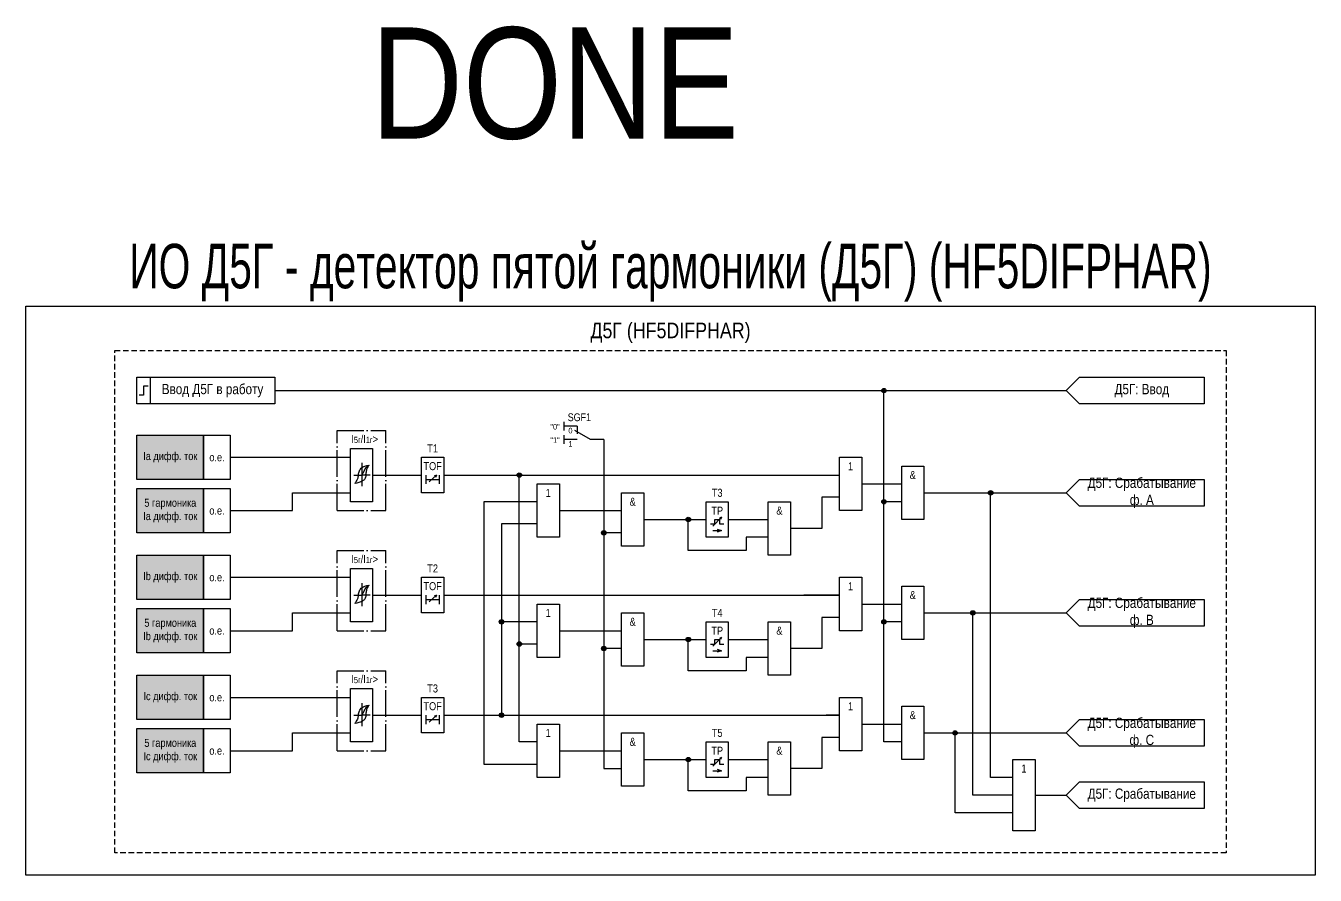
# Model space of a CAD drawing. Header units: millimetres. Extents: x 0 to 2482, y -317 to 171.
# Drawn here: x 1357 to 1647, y -28 to 163.1 of the extents above; entities that cross this region are included whole.
import ezdxf
from ezdxf.enums import TextEntityAlignment as Align

# ---------------------------------------------------------------- set-up
doc = ezdxf.new("R2010")
doc.units = ezdxf.units.MM
doc.linetypes.add('ACAD_ISO04W100', pattern=[30, 24, -3, 0, -3])
doc.linetypes.add('штриховая2', pattern=[0.375, 0.25, -0.125])
doc.layers.add('Основная', color=7, linetype='Continuous')
doc.styles.add('1.8_Gost_RD', font='ARIALN.TTF', dxfattribs={"height": 1.8})
doc.styles.add('2.5_Gost_RD', font='ARIALN.TTF', dxfattribs={"height": 2.5})
doc.styles.add('3.5_Gost_RD', font='ARIALN.TTF', dxfattribs={"height": 3.5})
doc.styles.add('Вывод', font='ARIALN.TTF', dxfattribs={"height": 2.5})
doc.styles.add('Компонент', font='ARIALN.TTF', dxfattribs={"height": 3.5})

# ---------------------------------------------------------------- blocks, each defined once
blk = doc.blocks.new('*U898')
at = {"layer": 'Основная', "linetype": 'ACAD_ISO04W100', "ltscale": 0.25}
for p, q in [((0, 0), (11, 0)), ((0, -18), (0, 0)), ((11, -18), (11, 0)), ((0, -18), (11, -18))]:
    blk.add_line(p, q, dxfattribs=at)
at = {"layer": 'Основная', "style": 'Компонент'}
blk.add_attdef('ОУ', text='', height=3.5, dxfattribs=at).set_placement((11, 0), align=Align.MIDDLE_CENTER)
blk = doc.blocks.new('Точка')
at = {"ltscale": 100}
h = blk.add_hatch(color=256, dxfattribs=at)
h.dxf.hatch_style = 1
edge = h.paths.add_edge_path()
edge.add_arc((0, 0), 0.5, 0, 360)
blk.add_circle((0, 0), 0.5, dxfattribs=at)
blk = doc.blocks.new('*U958')
at = {"layer": 'Основная', "ltscale": 0.35}
blk.add_line((6, 6), (6, 2.5), dxfattribs=at)
at = {"layer": 'Основная', "color": 0}
blk.add_line((0, 0), (7, 4), dxfattribs=at)
blk = doc.blocks.new('*U1016')
at = {"layer": 'Основная', "color": 0}
for p, q in [((-3, 6), (-9, 6)), ((-3, 0), (-9, 0)), ((9, 0), (3, 0))]:
    blk.add_line(p, q, dxfattribs=at)
at = {"layer": 'Основная', "ltscale": 0.25, "xscale": -1}
blk.add_blockref('*U958', (3, 0), dxfattribs=at)
at = {"layer": 'Основная'}
for tag, height, style, p in [('ОУ', 3.5, 'Компонент', (-2, 10)), ('В1', 2.5, 'Вывод', (-13, 6)), ('В2', 2.5, 'Вывод', (-6, 4)), ('В3', 2.5, 'Вывод', (-6, -2))]:
    blk.add_attdef(tag, text='', height=height, dxfattribs=dict(at, style=style)).set_placement(p, align=Align.MIDDLE_CENTER)

msp = doc.modelspace()

# ---------------------------------------------------------------- hatches: boundary and pattern name
at = {"ltscale": 100, "true_color": 0xf7941d}
h = msp.add_hatch(color=30, dxfattribs=at)
h.dxf.hatch_style = 1
h.paths.add_polyline_path([(1382, 71), (1397, 71), (1397, 61), (1382, 61)])
h = msp.add_hatch(color=30, dxfattribs=at)
h.dxf.hatch_style = 1
h.paths.add_polyline_path([(1382, 59), (1397, 59), (1397, 49), (1382, 49)])
h = msp.add_hatch(color=30, dxfattribs=at)
h.dxf.hatch_style = 1
h.paths.add_polyline_path([(1382, 44), (1397, 44), (1397, 34), (1382, 34)])
h = msp.add_hatch(color=30, dxfattribs=at)
h.dxf.hatch_style = 1
h.paths.add_polyline_path([(1382, 32), (1397, 32), (1397, 22), (1382, 22)])
h = msp.add_hatch(color=30, dxfattribs=at)
h.dxf.hatch_style = 1
h.paths.add_polyline_path([(1382, 17), (1397, 17), (1397, 7), (1382, 7)])
h = msp.add_hatch(color=30, dxfattribs=at)
h.dxf.hatch_style = 1
h.paths.add_polyline_path([(1382, 5), (1397, 5), (1397, -5), (1382, -5)])

# ---------------------------------------------------------------- linework, layer by layer
at = {"color": 7, "ltscale": 100}
for p, q in [((1447.7, 60.46), (1449.37, 61.95)), ((1449.37, 61.95), (1448.85, 61.73)), ((1449.37, 61.95), (1449.11, 61.48)), ((1447.7, 33.46), (1449.37, 34.95)), ((1449.37, 34.95), (1448.85, 34.73)), ((1449.37, 34.95), (1449.11, 34.48)), ((1447.7, 6.46), (1449.37, 7.95)), ((1449.37, 7.95), (1448.85, 7.73)), ((1449.37, 7.95), (1449.11, 7.48))]:
    msp.add_line(p, q, dxfattribs=at)
at = {"ltscale": 100}
for p, q in [((1545, 60), (1554, 60)), ((1511.5, 50.5), (1513.5, 52.5)), ((1513.5, 52.5), (1512.99, 52.25)), ((1513.5, 52.5), (1513.26, 52.02)), ((1511.5, 49.5), (1513.5, 49.5)), ((1515, 52), (1524, 52)), ((1545, 33), (1554, 33)), ((1511.5, 23.5), (1513.5, 25.5)), ((1513.5, 25.5), (1512.99, 25.25)), ((1513.5, 25.5), (1513.26, 25.02)), ((1515, 25), (1524, 25)), ((1511.5, 22.5), (1513.5, 22.5)), ((1545, 6), (1554, 6)), ((1511.5, -3.5), (1513.5, -1.5)), ((1513.5, -1.5), (1512.99, -1.75)), ((1513.5, -1.5), (1513.26, -1.98)), ((1515, -2), (1524, -2)), ((1511.5, -4.5), (1513.5, -4.5))]:
    msp.add_line(p, q, dxfattribs=at)
at = {"color": 3, "ltscale": 100}
msp.add_lwpolyline([(1357, 100), (1647, 100), (1647, -28), (1357, -28)], close=True, dxfattribs=at)
at = {"ltscale": 100}
for points in [[(1413, 81), (1591, 81)], [(1554, 56), (1550, 56), (1550, 81)], [(1487, 70), (1487, 70), (1487, -4), (1491, -4)], [(1447, 62), (1447, 60)], [(1447, 61), (1450, 61)], [(1450, 62), (1450, 60)], [(1451, 62), (1540, 62)], [(1472, 2), (1468, 2), (1468, 62)], [(1403, 54), (1417, 54), (1417, 58), (1430, 58)], [(1472, 56), (1460, 56), (1460, -3), (1472, -3)], [(1540, 57), (1536, 57), (1536, 50), (1529, 50)], [(1554, 29), (1550, 29), (1550, 56)], [(1559, 58), (1591, 58)], [(1579, -6), (1574, -6), (1574, 58)], [(1477, 54), (1491, 54)], [(1472, 51), (1464, 51), (1464, 8)], [(1496, 52), (1510, 52)], [(1524, 48), (1519, 48), (1519, 45), (1506, 45), (1506, 52)], [(1512.5, 49.83), (1513.5, 49.5), (1512.5, 49.17)], [(1491, 49), (1487, 49)], [(1447, 35), (1447, 33)], [(1450, 35), (1450, 33)], [(1451, 35), (1540, 35)], [(1540, 35), (1532, 35)], [(1447, 34), (1450, 34)], [(1403, 27), (1417, 27), (1417, 31), (1430, 31)], [(1540, 30), (1536, 30), (1536, 23), (1529, 23)], [(1540, 30), (1536, 30)], [(1559, 31), (1591, 31)], [(1579, -10), (1570, -10), (1570, 31)], [(1472, 29), (1464, 29)], [(1477, 27), (1491, 27)], [(1554, 2), (1550, 2), (1550, 29)], [(1472, 24), (1468, 24)], [(1496, 25), (1510, 25)], [(1524, 21), (1519, 21), (1519, 18), (1506, 18), (1506, 25)], [(1491, 23), (1487, 23)], [(1512.5, 22.83), (1513.5, 22.5), (1512.5, 22.17)], [(1447, 8), (1447, 6)], [(1447, 7), (1450, 7)], [(1450, 8), (1450, 6)], [(1451, 8), (1540, 8)], [(1540, 8), (1537, 8)], [(1403, 0), (1417, 0), (1417, 4), (1430, 4)], [(1540, 3), (1536, 3), (1536, -4), (1529, -4)], [(1559, 4), (1591, 4)], [(1579, -14), (1566, -14), (1566, 4)], [(1472, 2), (1469, 2)], [(1477, 0), (1491, 0)], [(1496, -2), (1510, -2)], [(1524, -6), (1519, -6), (1519, -9), (1506, -9), (1506, -2)], [(1512.5, -4.17), (1513.5, -4.5), (1512.5, -4.83)], [(1584, -10), (1591, -10)]]:
    msp.add_lwpolyline(points, dxfattribs=at)
for points in [[(1382, 71), (1397, 71), (1397, 61), (1382, 61)], [(1397, 71), (1403, 71), (1403, 61), (1397, 61)], [(1446, 66), (1451, 66), (1451, 58), (1446, 58)], [(1382, 59), (1397, 59), (1397, 49), (1382, 49)], [(1397, 59), (1403, 59), (1403, 49), (1397, 49)], [(1510, 56), (1515, 56), (1515, 48), (1510, 48)], [(1382, 44), (1397, 44), (1397, 34), (1382, 34)], [(1397, 44), (1403, 44), (1403, 34), (1397, 34)], [(1446, 39), (1451, 39), (1451, 31), (1446, 31)], [(1382, 32), (1397, 32), (1397, 22), (1382, 22)], [(1397, 32), (1403, 32), (1403, 22), (1397, 22)], [(1510, 29), (1515, 29), (1515, 21), (1510, 21)], [(1382, 17), (1397, 17), (1397, 7), (1382, 7)], [(1397, 17), (1403, 17), (1403, 7), (1397, 7)], [(1446, 12), (1451, 12), (1451, 4), (1446, 4)], [(1382, 5), (1397, 5), (1397, -5), (1382, -5)], [(1397, 5), (1403, 5), (1403, -5), (1397, -5)], [(1510, 2), (1515, 2), (1515, -6), (1510, -6)], [(1579, -2), (1584, -2), (1584, -18), (1579, -18)]]:
    msp.add_lwpolyline(points, close=True, dxfattribs=at)
at = {"color": 7, "ltscale": 100}
for points in [[(1511, 51), (1512, 51), (1512, 52), (1513, 52), (1513, 51), (1514, 51)], [(1511, 24), (1512, 24), (1512, 25), (1513, 25), (1513, 24), (1514, 24)], [(1511, -3), (1512, -3), (1512, -2), (1513, -2), (1513, -3), (1514, -3)]]:
    msp.add_lwpolyline(points, dxfattribs=at)
at = {"layer": 'Основная', "ltscale": 100}
for p, q in [((1478, 74), (1478, 72)), ((1478, 71), (1478, 69)), ((1430, 66.5), (1430, 68)), ((1430, 68), (1435, 68)), ((1430, 59), (1430, 67)), ((1435, 68), (1435, 62)), ((1435, 62), (1446, 62)), ((1435, 62), (1435, 56)), ((1430, 56), (1430, 59)), ((1435, 56), (1430, 56)), ((1430, 39.5), (1430, 41)), ((1430, 41), (1435, 41)), ((1435, 41), (1435, 35)), ((1430, 32), (1430, 40)), ((1435, 35), (1446, 35)), ((1435, 35), (1435, 29)), ((1430, 29), (1430, 32)), ((1435, 29), (1430, 29)), ((1430, 12.5), (1430, 14)), ((1430, 14), (1435, 14)), ((1430, 5), (1430, 13)), ((1435, 14), (1435, 8)), ((1435, 8), (1446, 8)), ((1435, 8), (1435, 2)), ((1430, 2), (1430, 5)), ((1435, 2), (1430, 2))]:
    msp.add_line(p, q, dxfattribs=at)
at = {"layer": 'Основная', "color": 7, "ltscale": 100}
for p, q in [((1403, 66), (1430, 66)), ((1430.79, 62), (1432.6, 62)), ((1434.42, 62), (1432.6, 62)), ((1403, 39), (1430, 39)), ((1430.79, 35), (1432.6, 35)), ((1434.42, 35), (1432.6, 35)), ((1403, 12), (1430, 12)), ((1430.79, 8), (1432.6, 8)), ((1434.42, 8), (1432.6, 8))]:
    msp.add_line(p, q, dxfattribs=at)
at = {"layer": 'Основная'}
for p, q in [((1432.6, 64.72), (1432.6, 59.52)), ((1432.6, 37.72), (1432.6, 32.52)), ((1432.6, 10.72), (1432.6, 5.52))]:
    msp.add_line(p, q, dxfattribs=at)
at = {"layer": 'Основная', "linetype": 'штриховая2', "ltscale": 5}
msp.add_lwpolyline([(1377, 90), (1627, 90), (1627, -23), (1377, -23)], close=True, dxfattribs=at)
at = {"layer": 'Основная', "ltscale": 100}
for points in [[(1382, 84), (1385, 84), (1385, 78), (1382, 78)], [(1382, 84), (1413, 84), (1413, 78), (1382, 78)], [(1622, 84), (1622, 78), (1594, 78), (1591, 81), (1594, 84)], [(1540, 66), (1545, 66), (1545, 54), (1540, 54)], [(1554, 64), (1559, 64), (1559, 52), (1554, 52)], [(1622, 61), (1622, 55), (1594, 55), (1591, 58), (1594, 61)], [(1472, 60), (1477, 60), (1477, 48), (1472, 48)], [(1491, 58), (1496, 58), (1496, 46), (1491, 46)], [(1524, 56), (1529, 56), (1529, 44), (1524, 44)], [(1540, 39), (1545, 39), (1545, 27), (1540, 27)], [(1554, 37), (1559, 37), (1559, 25), (1554, 25)], [(1472, 33), (1477, 33), (1477, 21), (1472, 21)], [(1622, 34), (1622, 28), (1594, 28), (1591, 31), (1594, 34)], [(1491, 31), (1496, 31), (1496, 19), (1491, 19)], [(1524, 29), (1529, 29), (1529, 17), (1524, 17)], [(1540, 12), (1545, 12), (1545, 0), (1540, 0)], [(1554, 10), (1559, 10), (1559, -2), (1554, -2)], [(1472, 6), (1477, 6), (1477, -6), (1472, -6)], [(1622, 7), (1622, 1), (1594, 1), (1591, 4), (1594, 7)], [(1491, 4), (1496, 4), (1496, -8), (1491, -8)], [(1524, 2), (1529, 2), (1529, -10), (1524, -10)], [(1622, -7), (1622, -13), (1594, -13), (1591, -10), (1594, -7)]]:
    msp.add_lwpolyline(points, close=True, dxfattribs=at)
at = {"layer": 'Основная', "lineweight": 30, "ltscale": 100}
msp.add_lwpolyline([(1384.5, 82), (1383.5, 82), (1383.5, 80), (1382.5, 80)], dxfattribs=at)
at = {"layer": 'Основная'}
for points in [[(1431.8, 61.92), (1431.95, 62.71), (1432.44, 63.54), (1434.2, 64.26)], [(1432.6, 62), (1433, 62.72), (1433.47, 63.6), (1434.2, 64.26)], [(1433.48, 61.92), (1433.6, 62.71), (1433.81, 63.54), (1434.2, 64.26)], [(1431.8, 61.92), (1431.6, 61.13), (1431, 60.12)], [(1433.48, 61.92), (1433.25, 61.13), (1432.76, 60.67), (1431, 60.12)], [(1431.8, 34.92), (1431.6, 34.13), (1431, 33.12)], [(1433.48, 34.92), (1433.25, 34.13), (1432.76, 33.67), (1431, 33.12)], [(1431.8, 34.92), (1431.95, 35.71), (1432.44, 36.54), (1434.2, 37.26)], [(1432.6, 35), (1433, 35.72), (1433.47, 36.6), (1434.2, 37.26)], [(1433.48, 34.92), (1433.6, 35.71), (1433.81, 36.54), (1434.2, 37.26)], [(1431.8, 7.92), (1431.95, 8.71), (1432.44, 9.54), (1434.2, 10.26)], [(1432.6, 8), (1433, 8.72), (1433.47, 9.6), (1434.2, 10.26)], [(1433.48, 7.92), (1433.6, 8.71), (1433.81, 9.54), (1434.2, 10.26)], [(1431.8, 7.92), (1431.6, 7.13), (1431, 6.12)], [(1433.48, 7.92), (1433.25, 7.13), (1432.76, 6.67), (1431, 6.12)]]:
    msp.add_spline(points, degree=3, dxfattribs=at)

# ---------------------------------------------------------------- block references
at = {"layer": 'Основная', "ltscale": 100}
for p in [(1550, 81), (1468, 62), (1574, 58), (1550, 56), (1506, 52), (1487, 49), (1464, 29), (1550, 29), (1570, 31), (1468, 24), (1487, 23), (1506, 25), (1464, 8), (1566, 4), (1506, -2)]:
    msp.add_blockref('Точка', p, dxfattribs=at)
at = {"layer": 'Основная', "ltscale": 0.25}
ref = msp.add_blockref('*U1016', (1482.5, 70), dxfattribs=dict(at, xscale=0.5, yscale=0.5, zscale=0.5))
ref.add_attrib('ОУ', 'SGF1', dxfattribs={"height": 1.75, "style": 'Компонент'}).set_placement((1481.5, 75), align=Align.MIDDLE_CENTER)
ref.add_attrib('В2', '0', dxfattribs={"height": 1.25, "style": 'Вывод'}).set_placement((1479.5, 72), align=Align.MIDDLE_CENTER)
ref.add_attrib('В3', '1', dxfattribs={"height": 1.25, "style": 'Вывод'}).set_placement((1479.5, 69), align=Align.MIDDLE_CENTER)
for p in [(1427, 72), (1427, 45), (1427, 18)]:
    msp.add_blockref('*U898', p, dxfattribs=at)

# ---------------------------------------------------------------- texts
at = {"color": 30, "ltscale": 100, "attachment_point": 5, "style": '3.5_Gost_RD'}
for s, insert, char_height, width in [('\\pt775;DONE', (1476, 150), 25, 250), ('{\\W0.8;\\C3;ИО Д5Г - детектор пятой гармоники (Д5Г) (HF5DIFPHAR)}', (1502, 107.5), 10, 290), ('\\pt108.5;Д5Г (HF5DIFPHAR)', (1502, 94), 3.5, 250)]:
    msp.add_mtext(s, dxfattribs=dict(at, insert=insert, char_height=char_height, width=width))
at = {"ltscale": 100, "char_height": 1.8, "attachment_point": 5}
for s, insert, width, style in [('Ia дифф. ток', (1389.5, 66), 15, '1.8_Gost_RD'), ('T1', (1448.5, 68), 5, '2.5_Gost_RD'), ('о.е.', (1400, 66), 6, '1.8_Gost_RD'), ('TOF', (1448.5, 64), 5, '2.5_Gost_RD'), ('T3', (1512.5, 58), 5, '2.5_Gost_RD'), ('5 гармоника\\PIa дифф. ток', (1389.5, 54), 15, '1.8_Gost_RD'), ('о.е.', (1400, 54), 6, '1.8_Gost_RD'), ('TP', (1512.5, 54), 5, '2.5_Gost_RD'), ('T2', (1448.5, 41), 5, '2.5_Gost_RD'), ('Ib дифф. ток', (1389.5, 39), 15, '1.8_Gost_RD'), ('о.е.', (1400, 39), 6, '1.8_Gost_RD'), ('TOF', (1448.5, 37), 5, '2.5_Gost_RD'), ('5 гармоника\\PIb дифф. ток', (1389.5, 27), 15, '1.8_Gost_RD'), ('T4', (1512.5, 31), 5, '2.5_Gost_RD'), ('о.е.', (1400, 27), 6, '1.8_Gost_RD'), ('TP', (1512.5, 27), 5, '2.5_Gost_RD'), ('T3', (1448.5, 14), 5, '2.5_Gost_RD'), ('Ic дифф. ток', (1389.5, 12), 15, '1.8_Gost_RD'), ('о.е.', (1400, 12), 6, '1.8_Gost_RD'), ('TOF', (1448.5, 10), 5, '2.5_Gost_RD'), ('T5', (1512.5, 4), 5, '2.5_Gost_RD'), ('5 гармоника\\PIc дифф. ток', (1389.5, 0), 15, '1.8_Gost_RD'), ('о.е.', (1400, 0), 6, '1.8_Gost_RD'), ('TP', (1512.5, 0), 5, '2.5_Gost_RD')]:
    msp.add_mtext(s, dxfattribs=dict(at, insert=insert, width=width, style=style))
at = {"layer": 'Основная', "color": 0, "ltscale": 100, "char_height": 2.3, "width": 28, "attachment_point": 5, "style": '2.5_Gost_RD'}
for s, insert in [('{\\C256;Ввод Д5Г в работу}', (1399, 81)), ('{\\C256;Д5Г: Срабатывание\\Pф. A}', (1608, 58)), ('{\\C256;Д5Г: Срабатывание\\Pф. B}', (1608, 31)), ('{\\C256;Д5Г: Срабатывание\\Pф. C}', (1608, 4)), ('{\\C256;Д5Г: Срабатывание}', (1608, -10))]:
    msp.add_mtext(s, dxfattribs=dict(at, insert=insert))
at = {"layer": 'Основная', "ltscale": 100, "attachment_point": 5, "style": '2.5_Gost_RD'}
for s, insert, char_height, width in [('Д5Г: Ввод', (1608, 81), 2.3, 28), ('1', (1542.5, 64), 1.8, 5), ('&', (1556.5, 62), 1.8, 5), ('1', (1474.5, 58), 1.8, 5), ('&', (1493.5, 56), 1.8, 5), ('&', (1526.5, 54), 1.8, 5), ('1', (1542.5, 37), 1.8, 5), ('&', (1556.5, 35), 1.8, 5), ('1', (1474.5, 31), 1.8, 5), ('&', (1493.5, 29), 1.8, 5), ('&', (1526.5, 27), 1.8, 5), ('1', (1542.5, 10), 1.8, 5), ('&', (1556.5, 8), 1.8, 5), ('1', (1474.5, 4), 1.8, 5), ('&', (1493.5, 2), 1.8, 5), ('&', (1526.5, 0), 1.8, 5), ('1', (1581.5, -4), 1.8, 5)]:
    msp.add_mtext(s, dxfattribs=dict(at, insert=insert, char_height=char_height, width=width))
at = {"layer": 'Основная', "ltscale": 100, "char_height": 1.25, "attachment_point": 1, "style": '3.5_Gost_RD'}
for s, insert in [('"0"', (1475, 73.5)), ('"1"', (1475, 70.5))]:
    msp.add_mtext_dynamic_manual_height_columns(s, width=2, gutter_width=17.5, heights=[0], dxfattribs=dict(at, insert=insert))
at = {"layer": 'Основная', "color": 7, "ltscale": 100, "char_height": 1.8, "attachment_point": 1, "style": '1.8_Gost_RD'}
for insert in [(1431, 71), (1431, 44), (1431, 17)]:
    msp.add_mtext_dynamic_manual_height_columns('\\pi-0.78314;I{\\H0.77778x;5г\\H1.2857x;/I\\H0.77778x;1г\\H1.2857x;>}', width=4, gutter_width=17.5, heights=[0], dxfattribs=dict(at, insert=insert))

doc.saveas('drawing.dxf')
